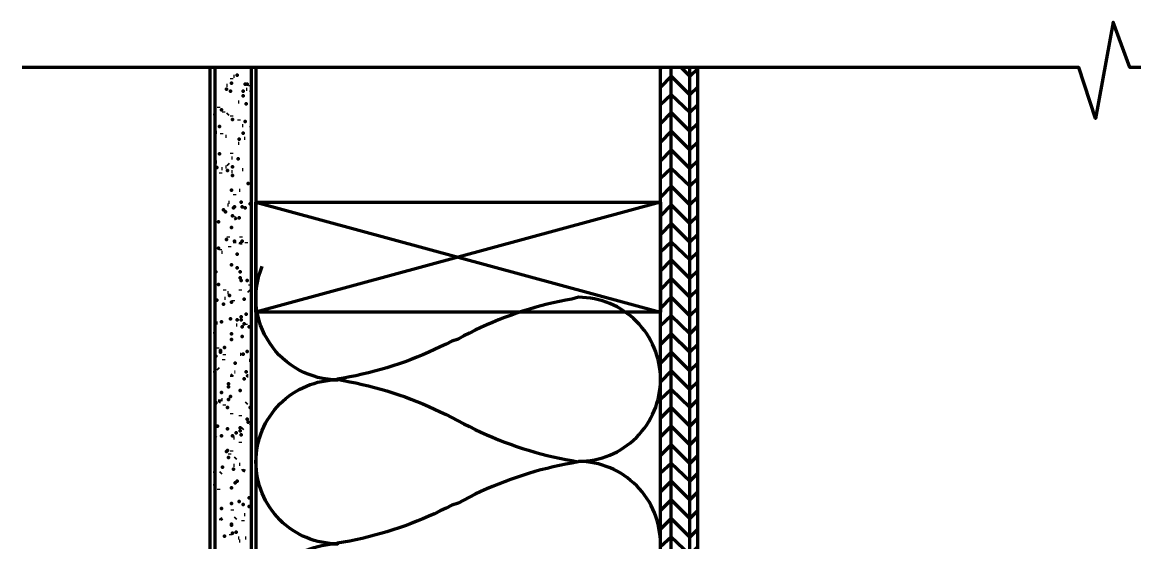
# Model space of a CAD drawing. Extents: x 207.7 to 257.7, y 176.6 to 255.2.
# Drawn here: x 207.65 to 223.84, y 247.58 to 255.15 of the extents above; entities that cross this region are included whole.
import ezdxf

# ---------------------------------------------------------------- set-up
doc = ezdxf.new("R2010")
doc.units = 0
doc.header["$MEASUREMENT"] = 0
for name, color, linetype, lineweight in [('Dt-Line 1', 9, 'Continuous', 0), ('Dt-Line 2', 6, 'Continuous', 9), ('Dt-Line 3', 7, 'Continuous', 15), ('Dt-Line 4', 1, 'Continuous', 25)]:
    doc.layers.add(name, color=color, linetype=linetype, lineweight=lineweight)

msp = doc.modelspace()

# ---------------------------------------------------------------- linework, layer by layer
at = {"layer": 'Dt-Line 1', "linetype": 'Continuous', "lineweight": 158}
for p, q in [((216.93791, 254.48044), (216.9522, 254.49473)), ((210.69504, 254.33759), (210.69504, 254.3233)), ((210.72361, 254.36616), (210.7379, 254.36616)), ((210.62361, 254.23758), (210.6379, 254.23758)), ((210.90933, 254.18044), (210.92361, 254.18044)), ((210.96647, 254.2233), (210.96647, 254.23758)), ((210.45218, 254.06615), (210.45218, 254.05186)), ((210.79504, 253.99473), (210.80933, 253.99473)), ((210.50933, 253.92329), (210.50933, 253.90901)), ((210.58076, 253.85187), (210.58076, 253.83758)), ((210.6379, 253.80901), (210.65218, 253.8233)), ((210.69504, 253.79473), (210.69504, 253.78044)), ((210.80933, 253.72329), (210.80933, 253.73758)), ((210.85218, 253.65187), (210.86647, 253.65187)), ((210.96647, 253.65187), (210.98076, 253.63758)), ((210.46647, 253.55186), (210.48075, 253.55186)), ((210.55218, 253.53758), (210.55218, 253.52329)), ((210.60933, 253.49473), (210.62361, 253.49473)), ((210.79504, 253.39472), (210.80933, 253.39472)), ((210.88075, 253.46616), (210.89504, 253.46616)), ((210.69504, 253.25187), (210.69504, 253.23758)), ((210.69504, 253.18043), (210.70933, 253.18043)), ((210.46647, 253.1233), (210.48075, 253.1233)), ((210.55218, 253.02329), (210.56647, 253.02329)), ((210.60933, 253.05186), (210.62361, 253.05186)), ((210.6379, 253.09473), (210.65218, 253.08044)), ((210.85218, 253.009), (210.86647, 253.009)), ((210.5379, 252.96615), (210.5379, 252.95187)), ((210.69504, 252.98043), (210.70933, 252.98043)), ((210.80933, 252.70901), (210.82361, 252.70901)), ((210.65218, 252.53758), (210.66647, 252.53758)), ((210.7379, 252.65186), (210.7379, 252.63758)), ((210.6379, 252.49472), (210.65218, 252.49472)), ((210.65218, 252.0233), (210.65218, 252.03758)), ((210.8379, 252.0233), (210.8379, 252.03758)), ((210.5379, 251.83758), (210.5379, 251.85187)), ((210.66647, 251.89472), (210.66647, 251.88044)), ((210.90933, 251.95186), (210.90933, 251.93757)), ((210.55218, 251.809), (210.56647, 251.809)), ((210.59504, 251.26614), (210.59504, 251.25186)), ((210.6379, 251.22329), (210.65218, 251.22329)), ((210.82361, 251.26614), (210.82361, 251.25186)), ((210.9379, 251.25186), (210.95218, 251.23757)), ((210.96647, 251.32329), (210.96647, 251.33758)), ((210.59504, 251.13758), (210.60933, 251.13758)), ((210.72361, 251.09472), (210.72361, 251.10901)), ((210.48075, 250.78044), (210.49504, 250.78044)), ((210.76647, 250.75186), (210.78076, 250.75186)), ((210.90933, 250.75186), (210.90933, 250.76615)), ((210.49504, 250.42329), (210.49504, 250.40901)), ((210.58076, 250.25186), (210.58076, 250.23758)), ((210.59504, 250.309), (210.59504, 250.32329)), ((210.82361, 250.32329), (210.8379, 250.32329)), ((210.95218, 250.23758), (210.96647, 250.23758)), ((210.49504, 250.12329), (210.50933, 250.10901)), ((210.7379, 250.06615), (210.75218, 250.06615)), ((210.55218, 249.66614), (210.56647, 249.66614)), ((210.59504, 249.58043), (210.59504, 249.59471)), ((210.90933, 249.609), (210.92361, 249.62328)), ((210.69504, 249.46614), (210.69504, 249.45186)), ((210.82361, 249.43757), (210.82361, 249.42328)), ((210.96647, 249.32329), (210.98076, 249.309)), ((210.45218, 249.12328), (210.46647, 249.109)), ((210.72361, 249.109), (210.7379, 249.109)), ((210.85218, 249.23757), (210.86647, 249.25186)), ((210.82361, 249.05185), (210.82361, 249.03758)), ((210.66647, 248.88043), (210.66647, 248.86615)), ((210.69504, 248.92328), (210.69504, 248.909)), ((210.75218, 248.809), (210.76647, 248.82329)), ((210.72361, 248.709), (210.7379, 248.709)), ((210.80933, 248.72328), (210.82361, 248.72328)), ((210.5379, 248.59471), (210.55218, 248.609)), ((210.50933, 248.36614), (210.50933, 248.35185)), ((210.70933, 248.05185), (210.70933, 248.06615)), ((210.88075, 247.99471), (210.89504, 247.99471)), ((210.75218, 247.93757), (210.76647, 247.95186)), ((210.86647, 247.89472), (210.86647, 247.909)), ((210.68075, 247.709), (210.68075, 247.69471)), ((210.79504, 247.65185), (210.80933, 247.65185)), ((210.89504, 247.65185), (210.90933, 247.65185)), ((210.80933, 247.609), (210.82361, 247.609))]:
    msp.add_line(p, q, dxfattribs=at)
at = {"layer": 'Dt-Line 1', "linetype": 'Continuous', "lineweight": 211}
for p, q in [((216.93791, 252.53758), (211.05218, 250.93758)), ((211.05218, 252.53758), (216.93791, 250.93758))]:
    msp.add_line(p, q, dxfattribs=at)
at = {"layer": 'Dt-Line 1', "linetype": 'Continuous', "lineweight": 158}
for points in [[(217.23791, 254.49473), (217.36648, 254.36616), (217.48077, 254.48044)], [(210.78076, 254.38044), (210.78076, 254.38044), (210.78076, 254.38046)], [(217.48077, 254.20901), (217.36648, 254.09472), (217.09505, 254.36616), (216.93791, 254.20901)], [(210.62361, 254.18044), (210.62361, 254.18044), (210.62361, 254.18046)], [(210.68075, 254.15187), (210.68075, 254.15187), (210.68075, 254.15188)], [(210.69504, 254.26615), (210.69504, 254.26615), (210.69504, 254.26616)], [(210.86647, 254.15187), (210.86647, 254.15187), (210.86647, 254.15188)], [(210.89504, 254.25186), (210.89504, 254.25186), (210.89504, 254.25188)], [(210.92361, 254.25186), (210.92361, 254.25186), (210.92361, 254.25188)], [(210.98076, 254.15187), (210.98076, 254.15187), (210.98076, 254.15188)], [(210.86647, 254.08043), (210.86647, 254.08043), (210.86647, 254.08045)], [(210.90933, 253.96616), (210.90933, 253.96616), (210.90933, 253.96617)], [(217.48077, 253.95186), (217.36648, 253.83758), (217.09505, 254.09472), (216.93791, 253.95186)], [(210.45218, 253.80901), (210.45218, 253.80901), (210.45218, 253.80903)], [(210.55218, 253.88043), (210.55218, 253.88043), (210.55218, 253.88045)], [(217.48077, 253.68044), (217.36648, 253.56615), (217.09505, 253.83758), (216.93791, 253.68044)], [(210.52361, 253.63758), (210.52361, 253.63758), (210.52361, 253.6376)], [(210.70933, 253.73758), (210.70933, 253.73758), (210.70933, 253.73759)], [(210.89504, 253.70901), (210.89504, 253.70901), (210.89504, 253.70902)], [(217.48077, 253.40901), (217.36648, 253.29473), (217.09505, 253.56615), (216.93791, 253.40901)], [(210.80933, 253.45187), (210.80933, 253.45187), (210.80933, 253.45188)], [(210.52361, 253.23758), (210.52361, 253.23758), (210.52361, 253.23759)], [(210.79504, 253.16615), (210.79504, 253.16615), (210.79504, 253.16616)], [(217.48077, 253.13758), (217.36648, 253.02329), (217.09505, 253.29473), (216.93791, 253.13758)], [(210.48075, 253.03758), (210.48075, 253.03758), (210.48075, 253.03759)], [(210.6379, 252.99472), (210.6379, 252.99472), (210.6379, 252.99473)], [(210.70933, 253.05186), (210.70933, 253.05186), (210.70933, 253.05188)], [(217.48077, 252.88043), (217.36648, 252.76615), (217.09505, 253.02329), (216.93791, 252.88043)], [(210.70933, 252.9233), (210.70933, 252.9233), (210.70933, 252.92331)], [(210.69504, 252.70901), (210.69504, 252.70901), (210.69504, 252.70902)], [(210.9379, 252.809), (210.9379, 252.809), (210.9379, 252.80902)], [(217.48077, 252.60901), (217.36648, 252.49472), (217.09505, 252.76615), (216.93791, 252.60901)], [(210.8379, 252.53758), (210.8379, 252.53758), (210.8379, 252.5376)], [(210.96647, 252.509), (210.96647, 252.509), (210.96647, 252.50902)], [(210.58076, 252.4233), (210.58076, 252.4233), (210.58076, 252.42331)], [(210.60933, 252.39472), (210.60933, 252.39472), (210.60933, 252.39474)], [(210.70933, 252.33757), (210.70933, 252.33757), (210.70933, 252.33759)], [(210.85218, 252.46615), (210.85218, 252.46615), (210.85218, 252.46616)], [(210.89504, 252.45186), (210.89504, 252.45186), (210.89504, 252.45187)], [(217.48077, 252.33757), (217.36648, 252.2233), (217.09505, 252.49472), (216.93791, 252.33757)], [(210.50933, 252.25187), (210.50933, 252.25187), (210.50933, 252.25188)], [(210.76647, 252.28043), (210.75218, 252.309), (210.7379, 252.309)], [(210.80933, 252.309), (210.80933, 252.309), (210.80933, 252.30902)], [(217.48077, 252.06615), (217.36648, 251.95186), (217.09505, 252.2233), (216.93791, 252.06615)], [(210.69504, 252.16615), (210.69504, 252.16615), (210.69504, 252.16616)], [(210.50933, 251.86615), (210.50933, 251.86615), (210.50933, 251.86617)], [(210.62361, 251.99472), (210.62361, 251.99472), (210.62361, 251.99474)], [(210.7379, 251.96615), (210.7379, 251.93757)], [(210.85218, 251.93757), (210.82361, 251.93757), (210.82361, 251.92329)], [(210.85218, 251.96615), (210.85218, 251.96615), (210.85218, 251.96616)], [(217.48077, 251.809), (217.36648, 251.69472), (217.09505, 251.95186), (216.93791, 251.809)], [(210.78076, 251.78043), (210.78076, 251.78043), (210.78076, 251.78044)], [(217.48077, 251.53758), (217.36648, 251.42329), (217.09505, 251.69472), (216.93791, 251.53758)], [(210.69504, 251.62329), (210.69504, 251.62329), (210.69504, 251.6233)], [(210.78076, 251.58043), (210.78076, 251.58043), (210.78076, 251.58044)], [(210.46647, 251.52329), (210.46647, 251.52329), (210.46647, 251.52331)], [(210.82361, 251.52329), (210.82361, 251.52329), (210.82361, 251.52331)], [(210.82361, 251.43757), (210.82361, 251.43757), (210.82361, 251.43759)], [(210.8379, 251.39472), (210.8379, 251.39472), (210.8379, 251.39473)], [(210.92361, 251.39472), (210.92361, 251.39472), (210.92361, 251.39473)], [(217.48077, 251.26614), (217.36648, 251.15187), (217.09505, 251.42329), (216.93791, 251.26614)], [(210.50933, 251.33758), (210.50933, 251.33758), (210.50933, 251.33759)], [(210.48075, 251.10901), (210.48075, 251.10901), (210.48075, 251.10902)], [(210.58076, 251.05186), (210.58076, 251.05186), (210.58076, 251.05187)], [(210.66647, 251.18044), (210.66647, 251.18044), (210.66647, 251.18045)], [(210.69504, 251.08043), (210.69504, 251.08043), (210.69504, 251.08044)], [(210.88075, 251.12329), (210.88075, 251.12329), (210.88075, 251.12331)], [(217.48077, 250.99472), (217.36648, 250.88043), (217.09505, 251.15187), (216.93791, 250.99472)], [(210.90933, 250.909), (210.90933, 250.909), (210.90933, 250.90901)], [(217.48077, 250.73757), (217.36648, 250.62329), (217.09505, 250.88043), (216.93791, 250.73757)], [(210.55218, 250.79472), (210.55218, 250.79472), (210.55218, 250.79474)], [(210.68075, 250.83757), (210.68075, 250.83757), (210.68075, 250.83759)], [(210.78076, 250.82329), (210.78076, 250.82329), (210.78076, 250.82331)], [(210.8379, 250.86614), (210.8379, 250.86614), (210.8379, 250.86616)], [(210.8379, 250.82329), (210.8379, 250.82329), (210.8379, 250.82331)], [(210.85218, 250.72329), (210.85218, 250.72329), (210.85218, 250.7233)], [(210.88075, 250.76615), (210.88075, 250.76615), (210.88075, 250.76616)], [(210.95218, 250.72329), (210.95218, 250.72329), (210.95218, 250.7233)], [(210.45218, 250.63758), (210.45218, 250.63758), (210.45218, 250.63759)], [(210.69504, 250.62329), (210.69504, 250.62329), (210.69504, 250.62331)], [(210.85218, 250.58044), (210.85218, 250.58044), (210.85218, 250.58045)], [(217.48077, 250.46615), (217.36648, 250.35186), (217.09505, 250.62329), (216.93791, 250.46615)], [(210.59504, 250.42329), (210.59504, 250.42329), (210.59504, 250.42331)], [(210.69504, 250.53757), (210.69504, 250.53757), (210.69504, 250.53759)], [(210.46647, 250.29472), (210.46647, 250.29472), (210.46647, 250.29473)], [(210.5379, 250.38043), (210.5379, 250.38043), (210.5379, 250.38044)], [(210.5379, 250.35186), (210.5379, 250.35186), (210.5379, 250.35187)], [(210.86647, 250.32329), (210.86647, 250.32329), (210.86647, 250.3233)], [(210.92361, 250.36614), (210.92361, 250.36614), (210.92361, 250.36616)], [(217.48077, 250.19471), (217.36648, 250.08043), (217.09505, 250.35186), (216.93791, 250.19471)], [(210.75218, 250.19471), (210.75218, 250.19471), (210.75218, 250.19473)], [(217.48077, 249.92329), (217.36648, 249.809), (217.09505, 250.08043), (216.93791, 249.92329)], [(210.45218, 250.06615), (210.45218, 250.06615), (210.45218, 250.06616)], [(210.70933, 250.02328), (210.69504, 250.009), (210.69504, 249.99471)], [(210.88075, 249.96614), (210.88075, 249.96614), (210.88075, 249.96616)], [(210.90933, 250.06615), (210.90933, 250.06615), (210.90933, 250.06616)], [(210.9379, 250.009), (210.92361, 250.009), (210.9379, 250.009)], [(210.55218, 249.76614), (210.55218, 249.76614), (210.55218, 249.76616)], [(210.65218, 249.89472), (210.65218, 249.89472), (210.65218, 249.89473)], [(210.65218, 249.85186), (210.65218, 249.85186), (210.65218, 249.85188)], [(210.82361, 249.79471), (210.82361, 249.79471), (210.82361, 249.79473)], [(217.48077, 249.66614), (217.36648, 249.55186), (217.09505, 249.809), (216.93791, 249.66614)], [(210.52361, 249.66614), (210.52361, 249.63757), (210.5379, 249.63757)], [(210.65218, 249.66614), (210.65218, 249.66614), (210.65218, 249.66616)], [(210.68075, 249.70901), (210.68075, 249.70901), (210.68075, 249.70902)], [(210.6379, 249.55186), (210.6379, 249.55186), (210.6379, 249.55188)], [(210.96647, 249.55186), (210.96647, 249.55186), (210.96647, 249.55188)], [(217.48077, 249.39472), (217.36648, 249.28043), (217.09505, 249.55186), (216.93791, 249.39472)], [(210.49504, 249.28043), (210.49504, 249.28043), (210.49504, 249.28044)], [(210.92361, 249.38043), (210.92361, 249.38043), (210.92361, 249.38045)], [(210.9379, 249.33758), (210.9379, 249.33758), (210.9379, 249.33759)], [(217.48077, 249.12328), (217.36648, 249.009), (217.09505, 249.28043), (216.93791, 249.12328)], [(210.55218, 249.13758), (210.55218, 249.13758), (210.55218, 249.13759)], [(210.6379, 249.23757), (210.6379, 249.23757), (210.6379, 249.23758)], [(210.70933, 249.13758), (210.70933, 249.13758), (210.70933, 249.13759)], [(210.76647, 249.18043), (210.76647, 249.18043), (210.76647, 249.18045)], [(210.82361, 249.25186), (210.82361, 249.25186), (210.82361, 249.25187)], [(210.82361, 249.209), (210.82361, 249.209), (210.82361, 249.20902)], [(210.8379, 249.15186), (210.8379, 249.15186), (210.8379, 249.15188)], [(217.48077, 248.85186), (217.36648, 248.73757), (217.09505, 249.009), (216.93791, 248.85186)], [(210.65218, 248.82329), (210.65218, 248.82329), (210.65218, 248.8233)], [(210.56647, 248.68043), (210.56647, 248.68043), (210.56647, 248.68045)], [(210.72361, 248.65186), (210.72361, 248.65186), (210.72361, 248.65187)], [(210.89504, 248.62329), (210.86647, 248.63758), (210.86647, 248.65186)], [(217.48077, 248.59471), (217.36648, 248.48043), (217.09505, 248.73757), (216.93791, 248.59471)], [(210.45218, 248.609), (210.45218, 248.609), (210.45218, 248.60902)], [(210.75218, 248.45186), (210.75218, 248.45186), (210.75218, 248.45187)], [(210.78076, 248.48043), (210.78076, 248.48043), (210.78076, 248.48045)], [(217.48077, 248.32329), (217.36648, 248.209), (217.09505, 248.48043), (216.93791, 248.32329)], [(210.45218, 248.42329), (210.45218, 248.42329), (210.45218, 248.4233)], [(210.69504, 248.38042), (210.69504, 248.38042), (210.69504, 248.38044)], [(210.69504, 248.15186), (210.69504, 248.15186), (210.69504, 248.15187)], [(210.86647, 248.13757), (210.86647, 248.13757), (210.86647, 248.13759)], [(210.95218, 248.23757), (210.95218, 248.23757), (210.95218, 248.23758)], [(217.48077, 248.05185), (217.36648, 247.93757), (217.09505, 248.209), (216.93791, 248.05185)], [(210.55218, 248.08043), (210.55218, 248.08043), (210.55218, 248.08045)], [(210.95218, 248.109), (210.95218, 248.109), (210.95218, 248.10902)], [(210.56647, 247.93757), (210.5379, 247.92329), (210.5379, 247.909)], [(217.48077, 247.78043), (217.36648, 247.66614), (217.09505, 247.93757), (216.93791, 247.78043)], [(210.59504, 247.68042), (210.59504, 247.68042), (210.59504, 247.68044)], [(210.70933, 247.72329), (210.70933, 247.72329), (210.70933, 247.7233)], [(210.76647, 247.73757), (210.76647, 247.73757), (210.76647, 247.73759)], [(217.48077, 247.52328), (217.36648, 247.409), (217.09505, 247.66614), (216.93791, 247.52328)]]:
    msp.add_lwpolyline(points, dxfattribs=at)
for points in [[(210.72361, 252.45186), (210.72361, 252.45187), (210.7379, 252.46615), (210.7379, 252.46615)], [(210.46647, 249.62328), (210.46647, 249.6233), (210.46647, 249.609)], [(210.6379, 248.92328), (210.6379, 248.9233), (210.62361, 248.909), (210.62361, 248.909)], [(210.80933, 248.18042), (210.80933, 248.18044), (210.80933, 248.18042)], [(210.69504, 247.85185), (210.69504, 247.85187), (210.69504, 247.83757)]]:
    msp.add_lwpolyline(points, close=True, dxfattribs=at)
for points in [[(211.14381, 244.43177, 0.25072921), (211.25262, 243.31146, 0.25072816), (212.24504, 242.78042, -0.41421953), (211.05218, 243.97328, -0.41421855), (212.24504, 245.18042, -0.41421515), (211.05218, 246.37328, -0.41421613), (212.24504, 247.56614, -0.41421855), (211.05218, 248.759, -0.41421953), (212.24504, 249.95186, -0.25072743), (211.25262, 250.4829, -0.25072812), (211.14381, 251.60322)], [(216.93791, 247.559, 0.41421867), (215.74505, 248.76614, 0.41421527), (216.93791, 249.959, 0.41421625), (215.74505, 251.15187), (215.65045, 251.12713), (215.559, 251.11021), (215.4679, 251.09174), (215.37719, 251.07172), (215.28687, 251.05015), (215.19696, 251.02704), (215.10749, 251.0024), (215.01848, 250.97623), (214.92994, 250.94854), (214.8419, 250.91934), (214.75437, 250.88864), (214.66737, 250.85644), (214.58093, 250.82274), (214.49506, 250.78756), (214.40978, 250.75089), (214.32511, 250.71276), (214.24107, 250.67316), (214.15769, 250.6321), (214.07497, 250.58958), (213.99294, 250.54562), (213.90084, 250.51414), (213.81812, 250.47163), (213.73473, 250.43056), (213.6507, 250.39096), (213.56603, 250.35283), (213.48075, 250.31616), (213.39488, 250.28098), (213.30843, 250.24729), (213.22144, 250.21508), (213.13391, 250.18438), (213.04586, 250.15518), (212.95733, 250.12749), (212.86831, 250.10133), (212.77884, 250.07668), (212.68894, 250.05357), (212.59862, 250.032), (212.5079, 250.01198), (212.41681, 249.99351), (212.32535, 249.97659), (212.23356, 249.96125), (212.32484, 249.94149), (212.4163, 249.92459), (212.50739, 249.90613), (212.59811, 249.88611), (212.68844, 249.86455), (212.77834, 249.84145), (212.86781, 249.81682), (212.95683, 249.79066), (213.04537, 249.76299), (213.13342, 249.7338), (213.22095, 249.7031), (213.30795, 249.67091), (213.3944, 249.63722), (213.48027, 249.60204), (213.56555, 249.56539), (213.65023, 249.52726), (213.73427, 249.48767), (213.81766, 249.44661), (213.90039, 249.40411), (213.98242, 249.36016), (214.07497, 249.31414), (214.15769, 249.27162), (214.24107, 249.23056), (214.32511, 249.19096), (214.40978, 249.15282), (214.49506, 249.11616), (214.58093, 249.08098), (214.66737, 249.04728), (214.75437, 249.01508), (214.8419, 248.98437), (214.92994, 248.95518), (215.01848, 248.92749), (215.10749, 248.90132), (215.19696, 248.87668), (215.28687, 248.85357), (215.37719, 248.83201), (215.4679, 248.81198), (215.559, 248.79351), (215.65045, 248.7766), (215.74224, 248.76125), (215.65045, 248.7414), (215.559, 248.72449), (215.4679, 248.70602), (215.37719, 248.686), (215.28687, 248.66443), (215.19696, 248.64132), (215.10749, 248.61668), (215.01848, 248.59051), (214.92994, 248.56283), (214.8419, 248.53363), (214.75437, 248.50293), (214.66737, 248.47072), (214.58093, 248.43703), (214.49506, 248.40184), (214.40978, 248.36518), (214.32511, 248.32705), (214.24107, 248.28745), (214.15769, 248.24639), (214.07497, 248.20387), (213.99294, 248.15991), (213.90084, 248.12841), (213.81812, 248.0859), (213.73473, 248.04484), (213.6507, 248.00524), (213.56603, 247.9671), (213.48075, 247.93044), (213.39488, 247.89526), (213.30843, 247.86156), (213.22144, 247.82936), (213.13391, 247.79865), (213.04586, 247.76946), (212.95733, 247.74177), (212.86831, 247.7156), (212.77884, 247.69096), (212.68894, 247.66786), (212.59862, 247.64629), (212.5079, 247.62626), (212.41681, 247.60779), (212.32535, 247.59088), (212.23356, 247.57553)]]:
    msp.add_lwpolyline(points, format="xyb", dxfattribs=at)
for p in [(210.78076, 254.38044), (210.62361, 254.18044), (210.68075, 254.15187), (210.69504, 254.26615), (210.86647, 254.15187), (210.89504, 254.25186), (210.92361, 254.25186), (210.98076, 254.15187), (210.86647, 254.08043), (210.90933, 253.96616), (210.45218, 253.80901), (210.55218, 253.88043), (210.52361, 253.63758), (210.70933, 253.73758), (210.89504, 253.70901), (210.86647, 253.53758), (210.80933, 253.45187), (210.52361, 253.23758), (210.79504, 253.16615), (210.48075, 253.03758), (210.6379, 252.99472), (210.70933, 253.05186), (210.70933, 252.9233), (210.69504, 252.70901), (210.9379, 252.809), (210.8379, 252.53758), (210.96647, 252.509), (210.58076, 252.4233), (210.60933, 252.39472), (210.70933, 252.33757), (210.72361, 252.45186), (210.7379, 252.46615), (210.85218, 252.46615), (210.89504, 252.45186), (210.50933, 252.25187), (210.80933, 252.309), (210.69504, 252.16615), (210.50933, 251.86615), (210.62361, 251.99472), (210.7379, 251.96615), (210.85218, 251.96615), (210.78076, 251.78043), (210.69504, 251.62329), (210.78076, 251.58043), (210.46647, 251.52329), (210.82361, 251.52329), (210.82361, 251.43757), (210.8379, 251.39472), (210.92361, 251.39472), (210.50933, 251.33758), (210.48075, 251.10901), (210.58076, 251.05186), (210.66647, 251.18044), (210.69504, 251.08043), (210.88075, 251.12329), (210.90933, 250.909), (210.55218, 250.79472), (210.68075, 250.83757), (210.78076, 250.82329), (210.8379, 250.86614), (210.8379, 250.82329), (210.85218, 250.72329), (210.88075, 250.76615), (210.95218, 250.72329), (210.45218, 250.63758), (210.69504, 250.62329), (210.85218, 250.58044), (210.59504, 250.42329), (210.69504, 250.53757), (210.46647, 250.29472), (210.5379, 250.38043), (210.5379, 250.35186), (210.86647, 250.32329), (210.92361, 250.36614), (210.75218, 250.19471), (210.45218, 250.06615), (210.88075, 249.96614), (210.90933, 250.06615), (210.55218, 249.76614), (210.65218, 249.89472), (210.65218, 249.85186), (210.82361, 249.79471), (210.46647, 249.62328), (210.65218, 249.66614), (210.68075, 249.70901), (210.6379, 249.55186), (210.96647, 249.55186), (210.49504, 249.28043), (210.92361, 249.38043), (210.9379, 249.33758), (210.55218, 249.13758), (210.6379, 249.23757), (210.70933, 249.13758), (210.76647, 249.18043), (210.82361, 249.25186), (210.82361, 249.209), (210.8379, 249.15186), (210.62361, 248.909), (210.6379, 248.92328), (210.65218, 248.82329), (210.56647, 248.68043), (210.72361, 248.65186), (210.45218, 248.609), (210.75218, 248.45186), (210.78076, 248.48043), (210.45218, 248.42329), (210.69504, 248.38042), (210.69504, 248.15186), (210.80933, 248.18042), (210.86647, 248.13757), (210.95218, 248.23757), (210.55218, 248.08043), (210.95218, 248.109), (210.69504, 247.85185), (210.69504, 247.83757), (210.59504, 247.68042), (210.70933, 247.72329), (210.76647, 247.73757)]:
    msp.add_point(p, dxfattribs=at)
at = {"layer": 'Dt-Line 2', "linetype": 'Continuous', "lineweight": 211}
for p, q in [((210.38075, 254.49473), (210.38075, 177.30888)), ((211.05218, 254.49473), (211.05218, 177.30888))]:
    msp.add_line(p, q, dxfattribs=at)
at = {"layer": 'Dt-Line 2', "linetype": 'Continuous', "lineweight": 158}
for p, q in [((210.45218, 254.49473), (210.45218, 177.30888)), ((210.98076, 254.49473), (210.98076, 177.30888))]:
    msp.add_line(p, q, dxfattribs=at)
at = {"layer": 'Dt-Line 3', "linetype": 'Continuous', "lineweight": 211}
for p, q in [((216.93791, 177.30888), (216.93791, 254.49473)), ((217.48077, 177.30888), (217.48077, 254.49473))]:
    msp.add_line(p, q, dxfattribs=at)
at = {"layer": 'Dt-Line 3', "linetype": 'Continuous', "lineweight": 158}
for p, q in [((217.09505, 177.30888), (217.09505, 254.49473)), ((217.36648, 177.30888), (217.36648, 254.49473))]:
    msp.add_line(p, q, dxfattribs=at)
at = {"layer": 'Dt-Line 3', "linetype": 'Continuous', "lineweight": 211}
msp.add_lwpolyline([(216.93791, 250.93758), (211.05218, 250.93758), (211.05218, 252.53758), (216.93791, 252.53758)], close=True, dxfattribs=at)
at = {"layer": 'Dt-Line 4', "linetype": 'Continuous', "lineweight": 211}
msp.add_lwpolyline([(240.02366, 254.49473), (223.76649, 254.49473), (223.52363, 255.15187), (223.26649, 253.75186), (223.02363, 254.49473), (207.65218, 254.49473)], dxfattribs=at)

doc.saveas('drawing.dxf')
